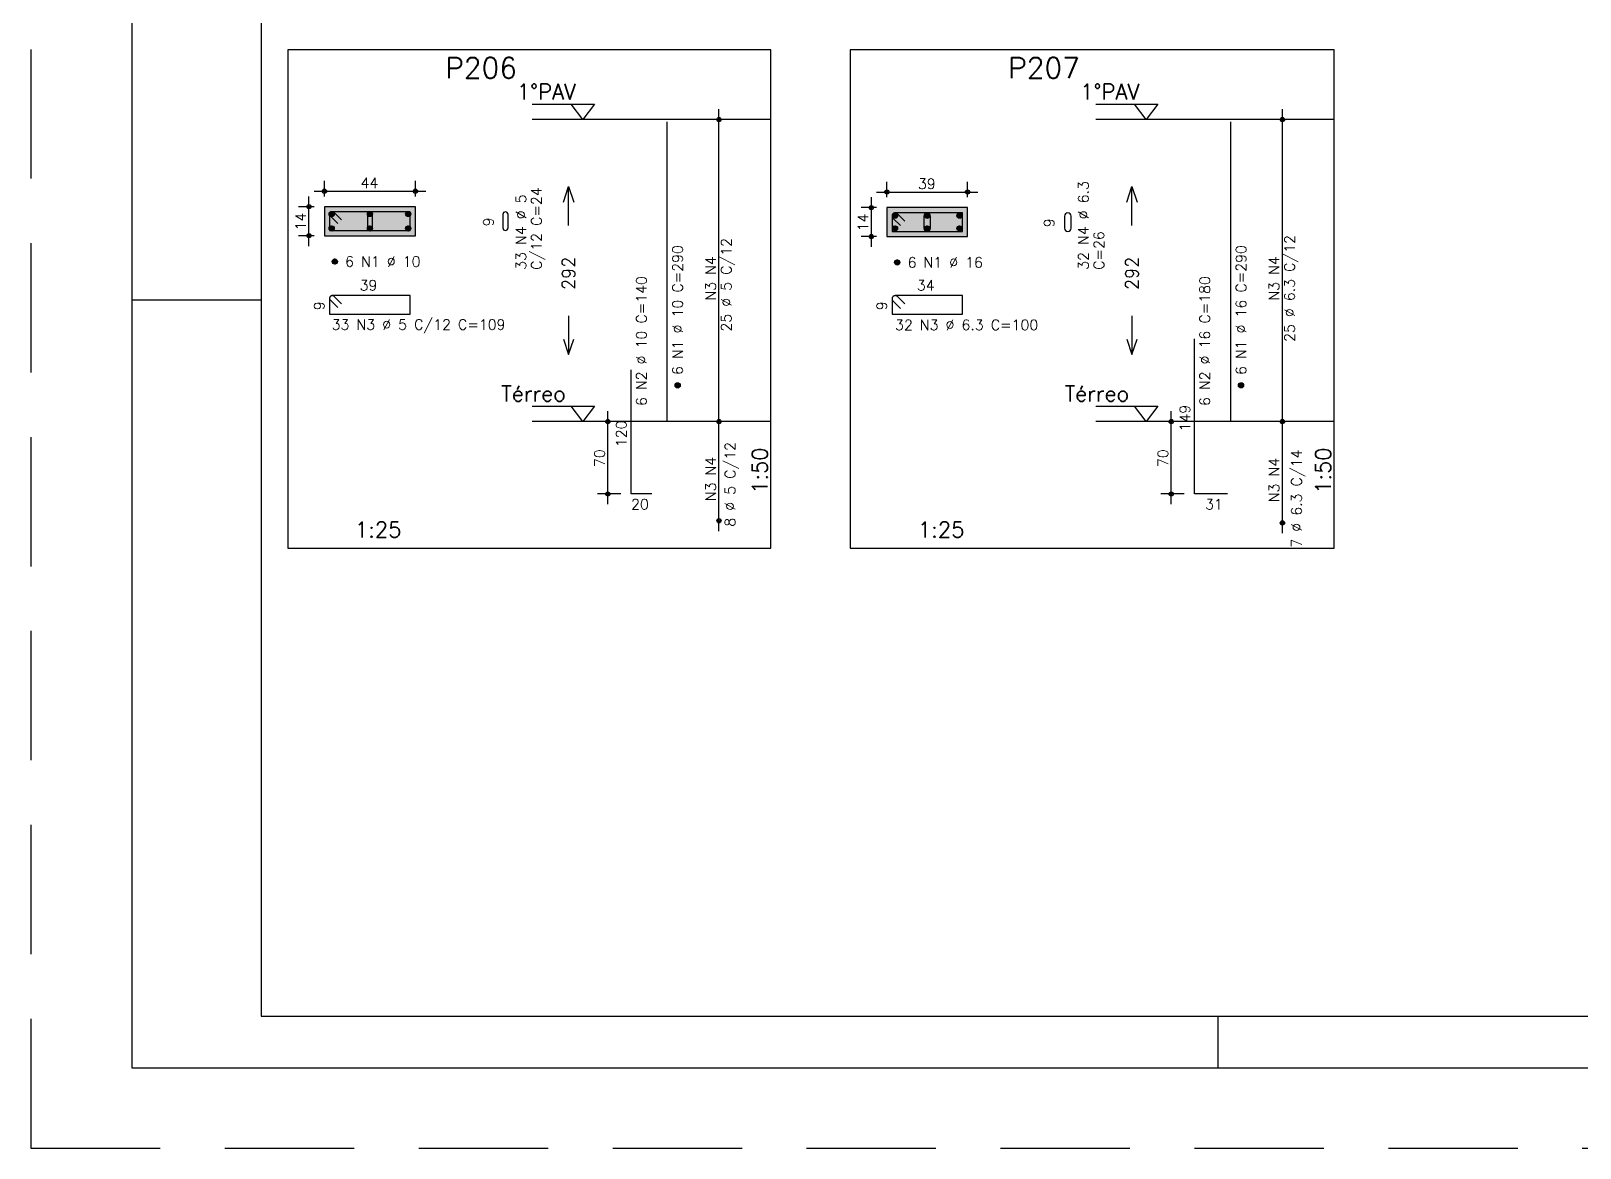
# Model space of a CAD drawing. Extents: x -1.9 to 86, y -1.2 to 61.3.
# Drawn here: x -1.95 to 28.01, y -1.19 to 20.41 of the extents above; entities that cross this region are included whole.
import ezdxf

# ---------------------------------------------------------------- set-up
doc = ezdxf.new("R2010")
doc.units = 0
doc.header["$MEASUREMENT"] = 0
doc.linetypes.add('ESTILO_TQS_0001', pattern=[0.45, 0.3, -0.15])
doc.linetypes.add('HIDDEN', pattern=[0.375, 0.25, -0.125])
doc.layers.get('0').update_dxf_attribs({"linetype": 'CONTINUOUS'})
doc.layers.get('Defpoints').update_dxf_attribs({"linetype": 'CONTINUOUS'})
for name, color, linetype in [('ARQ_FOLHA', 7, 'CONTINUOUS'), ('PENA_01', 1, 'CONTINUOUS'), ('PENA_02', 2, 'CONTINUOUS'), ('PENA_03', 3, 'CONTINUOUS'), ('PENA_04', 4, 'CONTINUOUS'), ('PENA_05', 5, 'CONTINUOUS'), ('PENA_06', 6, 'CONTINUOUS'), ('PENA_10', 253, 'CONTINUOUS')]:
    doc.layers.add(name, color=color, linetype=linetype)
doc.styles.get("Standard").update_dxf_attribs({"font": 'ROMANS.SHX'})

# ---------------------------------------------------------------- blocks, each defined once
blk = doc.blocks.new('FOLHA A1 - 841 X 594')
at = {"layer": 'ARQ_FOLHA', "color": 1}
for p, q in [((-816, 148.5), (-841, 148.5)), ((-631, 10), (-631, 0))]:
    blk.add_line(p, q, dxfattribs=at)
for points in [[(-841, 0), (0, 0), (0, 594), (-841, 594)], [(-816, 10), (-10, 10), (-10, 584), (-816, 584)]]:
    blk.add_lwpolyline(points, close=True, dxfattribs=at)
at = {"layer": 'Defpoints', "color": 8, "linetype": 'HIDDEN', "ltscale": 100}
blk.add_lwpolyline([(-860.5, 609.5), (-860.5, -15.5), (19.5, -15.5), (19.5, 609.5)], close=True, dxfattribs=at)
blk = doc.blocks.new('*U23')
blk.add_blockref('FOLHA A1 - 841 X 594', (0, 0))

msp = doc.modelspace()

# ---------------------------------------------------------------- linework, layer by layer
at = {"layer": 'PENA_01', "linetype": 'Continuous'}
for p, q in [((11.355, 12.657), (11.355, 18.897)), ((22.25, 12.657), (22.25, 18.897)), ((3.725, 17.212), (3.725, 17.512)), ((5.485, 17.212), (5.485, 17.512)), ((14.602, 17.195), (14.602, 17.495)), ((16.162, 17.195), (16.162, 17.495)), ((3.425, 16.252), (3.425, 17.212)), ((3.525, 17.312), (5.685, 17.312)), ((14.302, 16.235), (14.302, 17.195)), ((14.402, 17.295), (16.362, 17.295)), ((3.525, 17.012), (3.225, 17.012)), ((14.402, 16.995), (14.102, 16.995)), ((3.525, 16.452), (3.225, 16.452)), ((14.402, 16.435), (14.102, 16.435)), ((9.205, 11.257), (9.205, 13.057)), ((11.355, 10.737), (11.355, 13.057)), ((20.1, 11.257), (20.1, 13.057)), ((22.25, 10.697), (22.25, 13.057)), ((9.455, 12.857), (9.005, 12.857)), ((20.35, 12.857), (19.9, 12.857)), ((9.455, 11.457), (9.005, 11.457)), ((20.35, 11.457), (19.9, 11.457))]:
    msp.add_line(p, q, dxfattribs=at)
at = {"layer": 'PENA_01', "linetype": 'ESTILO_TQS_0001'}
for points in [[(3.725, 16.452), (5.485, 16.452), (5.485, 17.012), (3.725, 17.012), (3.725, 16.452)], [(14.602, 16.435), (16.162, 16.435), (16.162, 16.995), (14.602, 16.995), (14.602, 16.435)]]:
    msp.add_lwpolyline(points, dxfattribs=at)
at = {"layer": 'PENA_02', "linetype": 'Continuous'}
for points in [[(8.345, 17.102), (8.445, 17.402), (8.545, 17.102)], [(8.445, 16.652), (8.445, 17.402)], [(19.24, 17.102), (19.34, 17.402), (19.44, 17.102)], [(19.34, 16.652), (19.34, 17.402)], [(8.445, 14.902), (8.445, 14.152)], [(19.34, 14.902), (19.34, 14.152)], [(8.345, 14.452), (8.445, 14.152), (8.545, 14.452)], [(19.24, 14.452), (19.34, 14.152), (19.44, 14.452)]]:
    msp.add_lwpolyline(points, dxfattribs=at)
for centre, radius in [((11.355, 18.697), 0.0416), ((11.355, 18.697), 0.0208), ((22.25, 18.697), 0.0416), ((22.25, 18.697), 0.0208), ((3.725, 17.312), 0.04), ((3.725, 17.312), 0.02), ((5.485, 17.312), 0.04), ((5.485, 17.312), 0.02), ((14.602, 17.295), 0.04), ((14.602, 17.295), 0.02), ((16.162, 17.295), 0.04), ((16.162, 17.295), 0.02), ((3.425, 17.012), 0.04), ((3.425, 17.012), 0.02), ((14.302, 16.995), 0.04), ((14.302, 16.995), 0.02), ((3.425, 16.452), 0.04), ((3.425, 16.452), 0.02), ((14.302, 16.435), 0.04), ((14.302, 16.435), 0.02), ((9.205, 12.857), 0.04), ((11.355, 12.857), 0.0416), ((11.355, 12.857), 0.0416), ((20.1, 12.857), 0.04), ((22.25, 12.857), 0.0416), ((22.25, 12.857), 0.0416), ((9.205, 12.857), 0.02), ((11.355, 12.857), 0.0208), ((11.355, 12.857), 0.0208), ((20.1, 12.857), 0.02), ((22.25, 12.857), 0.0208), ((22.25, 12.857), 0.0208), ((9.205, 11.457), 0.04), ((9.205, 11.457), 0.02), ((20.1, 11.457), 0.04), ((20.1, 11.457), 0.02), ((11.355, 10.937), 0.0416), ((11.355, 10.937), 0.0208), ((22.25, 10.897), 0.0416), ((22.25, 10.897), 0.0208)]:
    msp.add_circle(centre, radius, dxfattribs=at)
at = {"layer": 'PENA_03', "linetype": 'Continuous'}
for p, q in [((11.355, 18.697), (11.355, 18.697)), ((22.25, 18.697), (22.25, 18.697)), ((3.725, 17.012), (3.725, 17.012)), ((3.725, 17.012), (3.725, 17.012)), ((3.816, 16.865), (3.872, 16.922)), ((3.816, 16.879), (3.858, 16.922)), ((3.819, 16.854), (3.884, 16.919)), ((3.824, 16.845), (3.893, 16.914)), ((3.83, 16.837), (3.901, 16.908)), ((3.838, 16.831), (3.907, 16.9)), ((3.847, 16.826), (3.912, 16.89)), ((3.858, 16.823), (3.915, 16.879)), ((3.872, 16.823), (3.915, 16.865)), ((4.556, 16.865), (4.612, 16.922)), ((4.556, 16.879), (4.598, 16.922)), ((4.559, 16.854), (4.624, 16.919)), ((4.564, 16.845), (4.633, 16.914)), ((4.57, 16.837), (4.641, 16.908)), ((4.578, 16.831), (4.647, 16.9)), ((4.587, 16.826), (4.652, 16.89)), ((4.598, 16.823), (4.655, 16.879)), ((4.612, 16.823), (4.655, 16.865)), ((5.296, 16.865), (5.352, 16.922)), ((5.296, 16.879), (5.338, 16.922)), ((5.299, 16.854), (5.364, 16.919)), ((5.304, 16.845), (5.373, 16.914)), ((5.31, 16.837), (5.381, 16.908)), ((5.318, 16.831), (5.387, 16.9)), ((5.327, 16.826), (5.392, 16.89)), ((5.338, 16.823), (5.395, 16.879)), ((5.352, 16.823), (5.395, 16.865)), ((5.485, 17.012), (5.485, 17.012)), ((14.602, 16.995), (14.602, 16.995)), ((14.602, 16.995), (14.602, 16.995)), ((14.71, 16.831), (14.767, 16.887)), ((14.71, 16.845), (14.752, 16.887)), ((14.713, 16.82), (14.778, 16.884)), ((14.718, 16.81), (14.787, 16.88)), ((14.724, 16.802), (14.795, 16.873)), ((14.732, 16.796), (14.801, 16.865)), ((14.741, 16.791), (14.806, 16.856)), ((14.752, 16.788), (14.809, 16.845)), ((14.767, 16.788), (14.809, 16.831)), ((15.333, 16.831), (15.389, 16.887)), ((15.333, 16.845), (15.375, 16.887)), ((15.336, 16.82), (15.401, 16.884)), ((15.341, 16.81), (15.41, 16.88)), ((15.347, 16.802), (15.418, 16.873)), ((15.355, 16.796), (15.424, 16.865)), ((15.364, 16.791), (15.429, 16.856)), ((15.375, 16.788), (15.432, 16.845)), ((15.389, 16.788), (15.432, 16.831)), ((15.956, 16.831), (16.012, 16.887)), ((15.956, 16.845), (15.998, 16.887)), ((15.959, 16.82), (16.023, 16.884)), ((15.963, 16.81), (16.033, 16.88)), ((15.97, 16.802), (16.041, 16.873)), ((15.978, 16.796), (16.047, 16.865)), ((15.987, 16.791), (16.052, 16.856)), ((15.998, 16.788), (16.055, 16.845)), ((16.012, 16.788), (16.055, 16.831)), ((16.162, 16.995), (16.162, 16.995)), ((3.816, 16.585), (3.872, 16.642)), ((3.816, 16.599), (3.858, 16.642)), ((3.819, 16.574), (3.884, 16.639)), ((3.824, 16.565), (3.893, 16.634)), ((3.83, 16.557), (3.901, 16.628)), ((3.838, 16.551), (3.907, 16.62)), ((3.847, 16.546), (3.912, 16.61)), ((3.858, 16.543), (3.915, 16.599)), ((3.872, 16.543), (3.915, 16.585)), ((4.556, 16.585), (4.612, 16.642)), ((4.556, 16.599), (4.598, 16.642)), ((4.559, 16.574), (4.624, 16.639)), ((4.564, 16.565), (4.633, 16.634)), ((4.57, 16.557), (4.641, 16.628)), ((4.578, 16.551), (4.647, 16.62)), ((4.587, 16.546), (4.652, 16.61)), ((4.598, 16.543), (4.655, 16.599)), ((4.612, 16.543), (4.655, 16.585)), ((5.296, 16.585), (5.352, 16.642)), ((5.296, 16.599), (5.338, 16.642)), ((5.299, 16.574), (5.364, 16.639)), ((5.304, 16.565), (5.373, 16.634)), ((5.31, 16.557), (5.381, 16.628)), ((5.318, 16.551), (5.387, 16.62)), ((5.327, 16.546), (5.392, 16.61)), ((5.338, 16.543), (5.395, 16.599)), ((5.352, 16.543), (5.395, 16.585)), ((14.71, 16.585), (14.767, 16.642)), ((14.71, 16.599), (14.752, 16.642)), ((14.713, 16.574), (14.778, 16.639)), ((14.718, 16.565), (14.787, 16.634)), ((14.724, 16.557), (14.795, 16.628)), ((14.732, 16.551), (14.801, 16.62)), ((14.741, 16.546), (14.806, 16.61)), ((14.752, 16.543), (14.809, 16.599)), ((14.767, 16.543), (14.809, 16.585)), ((15.333, 16.585), (15.389, 16.642)), ((15.333, 16.599), (15.375, 16.642)), ((15.336, 16.574), (15.401, 16.639)), ((15.341, 16.565), (15.41, 16.634)), ((15.347, 16.557), (15.418, 16.628)), ((15.355, 16.551), (15.424, 16.62)), ((15.364, 16.546), (15.429, 16.61)), ((15.375, 16.543), (15.432, 16.599)), ((15.389, 16.543), (15.432, 16.585)), ((15.956, 16.585), (16.012, 16.642)), ((15.956, 16.599), (15.998, 16.642)), ((15.959, 16.574), (16.023, 16.639)), ((15.963, 16.565), (16.033, 16.634)), ((15.97, 16.557), (16.041, 16.628)), ((15.978, 16.551), (16.047, 16.62)), ((15.987, 16.546), (16.052, 16.61)), ((15.998, 16.543), (16.055, 16.599)), ((16.012, 16.543), (16.055, 16.585)), ((3.725, 16.452), (3.725, 16.452)), ((14.602, 16.435), (14.602, 16.435)), ((3.876, 15.945), (3.932, 16.002)), ((3.876, 15.959), (3.918, 16.002)), ((3.879, 15.934), (3.944, 15.999)), ((3.884, 15.925), (3.953, 15.994)), ((3.89, 15.917), (3.961, 15.988)), ((3.898, 15.911), (3.967, 15.98)), ((3.907, 15.906), (3.972, 15.97)), ((3.918, 15.903), (3.975, 15.959)), ((3.932, 15.903), (3.975, 15.945)), ((14.753, 15.928), (14.809, 15.985)), ((14.753, 15.942), (14.795, 15.985)), ((14.756, 15.917), (14.821, 15.982)), ((14.761, 15.907), (14.83, 15.977)), ((14.767, 15.9), (14.838, 15.97)), ((14.775, 15.893), (14.844, 15.963)), ((14.784, 15.889), (14.849, 15.953)), ((14.795, 15.886), (14.852, 15.942)), ((14.809, 15.886), (14.852, 15.928)), ((10.506, 13.55), (10.562, 13.607)), ((10.506, 13.564), (10.548, 13.607)), ((10.509, 13.539), (10.574, 13.604)), ((10.514, 13.53), (10.583, 13.599)), ((10.52, 13.522), (10.591, 13.593)), ((10.528, 13.516), (10.597, 13.585)), ((10.537, 13.511), (10.602, 13.575)), ((10.548, 13.508), (10.605, 13.564)), ((10.562, 13.508), (10.605, 13.55)), ((21.4, 13.55), (21.457, 13.607)), ((21.4, 13.564), (21.442, 13.607)), ((21.403, 13.539), (21.468, 13.604)), ((21.408, 13.53), (21.477, 13.599)), ((21.414, 13.522), (21.485, 13.593)), ((21.422, 13.516), (21.491, 13.585)), ((21.431, 13.511), (21.496, 13.575)), ((21.442, 13.508), (21.499, 13.564)), ((21.457, 13.508), (21.499, 13.55)), ((9.655, 12.857), (9.655, 12.857)), ((11.355, 12.857), (11.355, 12.857)), ((11.355, 12.857), (11.355, 12.857)), ((20.55, 12.857), (20.55, 12.857)), ((22.25, 12.857), (22.25, 12.857)), ((22.25, 12.857), (22.25, 12.857)), ((9.655, 11.457), (9.655, 11.457)), ((20.55, 11.457), (20.55, 11.457)), ((11.355, 10.937), (11.355, 10.937)), ((22.25, 10.897), (22.25, 10.897))]:
    msp.add_line(p, q, dxfattribs=at)
for points in [[(3.015, 10.407), (12.355, 10.407), (12.355, 20.047), (3.015, 20.047), (3.015, 10.407)], [(13.892, 10.407), (23.25, 10.407), (23.25, 20.047), (13.892, 20.047), (13.892, 10.407)], [(7.745, 18.997), (8.945, 18.997), (8.72, 18.697), (8.495, 18.997)], [(18.64, 18.997), (19.84, 18.997), (19.615, 18.697), (19.39, 18.997)], [(12.355, 18.697), (7.745, 18.697)], [(23.25, 18.697), (18.64, 18.697)], [(3.725, 16.452), (5.485, 16.452), (5.485, 17.012), (3.725, 17.012), (3.725, 16.452)], [(14.602, 16.435), (16.162, 16.435), (16.162, 16.995), (14.602, 16.995), (14.602, 16.435)], [(7.745, 13.157), (8.945, 13.157), (8.72, 12.857), (8.495, 13.157)], [(18.64, 13.157), (19.84, 13.157), (19.615, 12.857), (19.39, 13.157)], [(12.355, 12.857), (7.745, 12.857)], [(23.25, 12.857), (18.64, 12.857)]]:
    msp.add_lwpolyline(points, dxfattribs=at)
for centre in [(3.865, 16.872), (4.605, 16.872), (5.345, 16.872), (14.76, 16.838), (15.382, 16.838), (16.005, 16.838), (3.865, 16.592), (4.605, 16.592), (5.345, 16.592), (14.76, 16.592), (15.382, 16.592), (16.005, 16.592), (3.925, 15.952), (14.802, 15.935), (10.555, 13.557), (21.45, 13.557)]:
    msp.add_circle(centre, 0.05, dxfattribs=at)
for points in [[(3.915, 16.872), (3.84, 16.916), (3.818, 16.889)], [(3.915, 16.872), (3.818, 16.889), (3.818, 16.855)], [(3.915, 16.872), (3.818, 16.855), (3.84, 16.829)], [(3.915, 16.872), (3.874, 16.921), (3.84, 16.916)], [(3.915, 16.872), (3.84, 16.829), (3.874, 16.823)], [(3.915, 16.872), (3.904, 16.904), (3.874, 16.921)], [(3.915, 16.872), (3.874, 16.823), (3.904, 16.84)], [(3.915, 16.872), (3.904, 16.84), (3.915, 16.872)], [(4.655, 16.872), (4.58, 16.916), (4.558, 16.889)], [(4.655, 16.872), (4.558, 16.889), (4.558, 16.855)], [(4.655, 16.872), (4.558, 16.855), (4.58, 16.829)], [(4.655, 16.872), (4.614, 16.921), (4.58, 16.916)], [(4.655, 16.872), (4.58, 16.829), (4.614, 16.823)], [(4.655, 16.872), (4.644, 16.904), (4.614, 16.921)], [(4.655, 16.872), (4.614, 16.823), (4.644, 16.84)], [(4.655, 16.872), (4.644, 16.84), (4.655, 16.872)], [(5.395, 16.872), (5.32, 16.916), (5.298, 16.889)], [(5.395, 16.872), (5.298, 16.889), (5.298, 16.855)], [(5.395, 16.872), (5.298, 16.855), (5.32, 16.829)], [(5.395, 16.872), (5.354, 16.921), (5.32, 16.916)], [(5.395, 16.872), (5.32, 16.829), (5.354, 16.823)], [(5.395, 16.872), (5.384, 16.904), (5.354, 16.921)], [(5.395, 16.872), (5.354, 16.823), (5.384, 16.84)], [(5.395, 16.872), (5.384, 16.84), (5.395, 16.872)], [(14.81, 16.838), (14.735, 16.881), (14.713, 16.855)], [(14.81, 16.838), (14.713, 16.855), (14.713, 16.821)], [(14.81, 16.838), (14.713, 16.821), (14.735, 16.795)], [(14.81, 16.838), (14.768, 16.887), (14.735, 16.881)], [(14.81, 16.838), (14.735, 16.795), (14.768, 16.789)], [(14.81, 16.838), (14.798, 16.87), (14.768, 16.887)], [(14.81, 16.838), (14.768, 16.789), (14.798, 16.806)], [(14.81, 16.838), (14.798, 16.806), (14.81, 16.838)], [(15.432, 16.838), (15.357, 16.881), (15.335, 16.855)], [(15.432, 16.838), (15.335, 16.855), (15.335, 16.821)], [(15.432, 16.838), (15.335, 16.821), (15.357, 16.795)], [(15.432, 16.838), (15.391, 16.887), (15.357, 16.881)], [(15.432, 16.838), (15.357, 16.795), (15.391, 16.789)], [(15.432, 16.838), (15.421, 16.87), (15.391, 16.887)], [(15.432, 16.838), (15.391, 16.789), (15.421, 16.806)], [(15.432, 16.838), (15.421, 16.806), (15.432, 16.838)], [(16.055, 16.838), (15.98, 16.881), (15.958, 16.855)], [(16.055, 16.838), (15.958, 16.855), (15.958, 16.821)], [(16.055, 16.838), (15.958, 16.821), (15.98, 16.795)], [(16.055, 16.838), (16.014, 16.887), (15.98, 16.881)], [(16.055, 16.838), (15.98, 16.795), (16.014, 16.789)], [(16.055, 16.838), (16.043, 16.87), (16.014, 16.887)], [(16.055, 16.838), (16.014, 16.789), (16.043, 16.806)], [(16.055, 16.838), (16.043, 16.806), (16.055, 16.838)], [(3.915, 16.592), (3.84, 16.636), (3.818, 16.609)], [(3.915, 16.592), (3.818, 16.609), (3.818, 16.575)], [(3.915, 16.592), (3.818, 16.575), (3.84, 16.549)], [(3.915, 16.592), (3.874, 16.641), (3.84, 16.636)], [(3.915, 16.592), (3.84, 16.549), (3.874, 16.543)], [(3.915, 16.592), (3.904, 16.624), (3.874, 16.641)], [(3.915, 16.592), (3.874, 16.543), (3.904, 16.56)], [(3.915, 16.592), (3.904, 16.56), (3.915, 16.592)], [(4.655, 16.592), (4.58, 16.636), (4.558, 16.609)], [(4.655, 16.592), (4.558, 16.609), (4.558, 16.575)], [(4.655, 16.592), (4.558, 16.575), (4.58, 16.549)], [(4.655, 16.592), (4.614, 16.641), (4.58, 16.636)], [(4.655, 16.592), (4.58, 16.549), (4.614, 16.543)], [(4.655, 16.592), (4.644, 16.624), (4.614, 16.641)], [(4.655, 16.592), (4.614, 16.543), (4.644, 16.56)], [(4.655, 16.592), (4.644, 16.56), (4.655, 16.592)], [(5.395, 16.592), (5.32, 16.636), (5.298, 16.609)], [(5.395, 16.592), (5.298, 16.609), (5.298, 16.575)], [(5.395, 16.592), (5.298, 16.575), (5.32, 16.549)], [(5.395, 16.592), (5.354, 16.641), (5.32, 16.636)], [(5.395, 16.592), (5.32, 16.549), (5.354, 16.543)], [(5.395, 16.592), (5.384, 16.624), (5.354, 16.641)], [(5.395, 16.592), (5.354, 16.543), (5.384, 16.56)], [(5.395, 16.592), (5.384, 16.56), (5.395, 16.592)], [(14.81, 16.592), (14.735, 16.636), (14.713, 16.609)], [(14.81, 16.592), (14.713, 16.609), (14.713, 16.575)], [(14.81, 16.592), (14.713, 16.575), (14.735, 16.549)], [(14.81, 16.592), (14.768, 16.641), (14.735, 16.636)], [(14.81, 16.592), (14.735, 16.549), (14.768, 16.543)], [(14.81, 16.592), (14.798, 16.624), (14.768, 16.641)], [(14.81, 16.592), (14.768, 16.543), (14.798, 16.56)], [(14.81, 16.592), (14.798, 16.56), (14.81, 16.592)], [(15.432, 16.592), (15.357, 16.636), (15.335, 16.609)], [(15.432, 16.592), (15.335, 16.609), (15.335, 16.575)], [(15.432, 16.592), (15.335, 16.575), (15.357, 16.549)], [(15.432, 16.592), (15.391, 16.641), (15.357, 16.636)], [(15.432, 16.592), (15.357, 16.549), (15.391, 16.543)], [(15.432, 16.592), (15.421, 16.624), (15.391, 16.641)], [(15.432, 16.592), (15.391, 16.543), (15.421, 16.56)], [(15.432, 16.592), (15.421, 16.56), (15.432, 16.592)], [(16.055, 16.592), (15.98, 16.636), (15.958, 16.609)], [(16.055, 16.592), (15.958, 16.609), (15.958, 16.575)], [(16.055, 16.592), (15.958, 16.575), (15.98, 16.549)], [(16.055, 16.592), (16.014, 16.641), (15.98, 16.636)], [(16.055, 16.592), (15.98, 16.549), (16.014, 16.543)], [(16.055, 16.592), (16.043, 16.624), (16.014, 16.641)], [(16.055, 16.592), (16.014, 16.543), (16.043, 16.56)], [(16.055, 16.592), (16.043, 16.56), (16.055, 16.592)], [(3.975, 15.952), (3.9, 15.996), (3.878, 15.969)], [(3.975, 15.952), (3.878, 15.969), (3.878, 15.935)], [(3.975, 15.952), (3.878, 15.935), (3.9, 15.909)], [(3.975, 15.952), (3.934, 16.001), (3.9, 15.996)], [(3.975, 15.952), (3.9, 15.909), (3.934, 15.903)], [(3.975, 15.952), (3.964, 15.984), (3.934, 16.001)], [(3.975, 15.952), (3.934, 15.903), (3.964, 15.92)], [(3.975, 15.952), (3.964, 15.92), (3.975, 15.952)], [(14.852, 15.935), (14.777, 15.978), (14.755, 15.952)], [(14.852, 15.935), (14.755, 15.952), (14.755, 15.918)], [(14.852, 15.935), (14.755, 15.918), (14.777, 15.892)], [(14.852, 15.935), (14.811, 15.984), (14.777, 15.978)], [(14.852, 15.935), (14.777, 15.892), (14.811, 15.886)], [(14.852, 15.935), (14.841, 15.967), (14.811, 15.984)], [(14.852, 15.935), (14.811, 15.886), (14.841, 15.903)], [(14.852, 15.935), (14.841, 15.903), (14.852, 15.935)], [(10.605, 13.557), (10.53, 13.601), (10.508, 13.574)], [(10.605, 13.557), (10.508, 13.574), (10.508, 13.54)], [(10.605, 13.557), (10.508, 13.54), (10.53, 13.514)], [(10.605, 13.557), (10.564, 13.606), (10.53, 13.601)], [(10.605, 13.557), (10.53, 13.514), (10.564, 13.508)], [(10.605, 13.557), (10.594, 13.589), (10.564, 13.606)], [(10.605, 13.557), (10.564, 13.508), (10.594, 13.525)], [(10.605, 13.557), (10.594, 13.525), (10.605, 13.557)], [(21.5, 13.557), (21.425, 13.601), (21.403, 13.574)], [(21.5, 13.557), (21.403, 13.574), (21.403, 13.54)], [(21.5, 13.557), (21.403, 13.54), (21.425, 13.514)], [(21.5, 13.557), (21.458, 13.606), (21.425, 13.601)], [(21.5, 13.557), (21.425, 13.514), (21.458, 13.508)], [(21.5, 13.557), (21.488, 13.589), (21.458, 13.606)], [(21.5, 13.557), (21.458, 13.508), (21.488, 13.525)], [(21.5, 13.557), (21.488, 13.525), (21.5, 13.557)]]:
    msp.add_solid(points, dxfattribs=at)
at = {"layer": 'PENA_04', "linetype": 'Continuous'}
for p, q in [((3.825, 16.862), (3.825, 16.552)), ((3.84, 16.827), (3.981, 16.685)), ((5.385, 16.912), (3.875, 16.912)), ((4.052, 16.756), (3.911, 16.898)), ((4.555, 16.862), (4.555, 16.602)), ((4.655, 16.662), (4.655, 16.862)), ((4.655, 16.602), (4.655, 16.802)), ((5.385, 16.552), (5.385, 16.912)), ((14.702, 16.832), (14.702, 16.535)), ((14.721, 16.787), (14.862, 16.646)), ((16.062, 16.895), (14.765, 16.895)), ((14.951, 16.735), (14.81, 16.877)), ((15.319, 16.832), (15.319, 16.598)), ((15.445, 16.632), (15.445, 16.832)), ((15.445, 16.598), (15.445, 16.798)), ((16.062, 16.535), (16.062, 16.895)), ((3.825, 16.552), (5.385, 16.552)), ((14.702, 16.535), (16.062, 16.535))]:
    msp.add_line(p, q, dxfattribs=at)
for centre, radius, start, end in [((3.875, 16.862), 0.05, 45, 180), ((3.875, 16.862), 0.05, 90, 225), ((4.605, 16.862), 0.05, 0, 180), ((14.765, 16.832), 0.063, 45, 180), ((14.765, 16.832), 0.063, 90, 225), ((15.382, 16.832), 0.063, 0, 180), ((4.605, 16.602), 0.05, 180, 0), ((15.382, 16.598), 0.063, 180, 0)]:
    msp.add_arc(centre, radius, start, end, dxfattribs=at)
at = {"layer": 'PENA_05', "linetype": 'Continuous'}
for p, q in [((10.355, 12.857), (10.355, 18.657)), ((21.25, 12.857), (21.25, 18.657)), ((7.175, 16.862), (7.175, 16.602)), ((7.275, 16.662), (7.275, 16.862)), ((7.275, 16.602), (7.275, 16.802)), ((18.039, 16.832), (18.039, 16.598)), ((18.165, 16.632), (18.165, 16.832)), ((18.165, 16.598), (18.165, 16.798)), ((5.385, 15.292), (3.875, 15.292)), ((4.052, 15.136), (3.911, 15.278)), ((5.385, 14.932), (5.385, 15.292)), ((16.062, 15.292), (14.765, 15.292)), ((16.062, 14.932), (16.062, 15.292)), ((3.825, 15.242), (3.825, 14.932)), ((3.84, 15.207), (3.981, 15.065)), ((14.702, 15.229), (14.702, 14.932)), ((14.721, 15.185), (14.862, 15.043)), ((14.951, 15.132), (14.81, 15.274)), ((3.825, 14.932), (5.385, 14.932)), ((14.702, 14.932), (16.062, 14.932)), ((20.55, 11.457), (20.55, 14.457)), ((9.655, 11.457), (9.655, 13.857)), ((10.055, 11.457), (9.655, 11.457)), ((21.19, 11.457), (20.55, 11.457))]:
    msp.add_line(p, q, dxfattribs=at)
for centre, radius, start, end in [((7.225, 16.862), 0.05, 0, 180), ((18.102, 16.832), 0.063, 0, 180), ((7.225, 16.602), 0.05, 180, 0), ((18.102, 16.598), 0.063, 180, 0), ((3.875, 15.242), 0.05, 45, 180), ((3.875, 15.242), 0.05, 90, 225), ((14.765, 15.229), 0.063, 45, 180), ((14.765, 15.229), 0.063, 90, 225)]:
    msp.add_arc(centre, radius, start, end, dxfattribs=at)
at = {"layer": 'PENA_10', "linetype": 'Continuous'}
for points in [[(3.725, 16.452), (5.485, 16.452), (5.485, 17.012)], [(3.725, 16.452), (5.485, 17.012), (3.725, 17.012)], [(3.725, 16.452), (3.725, 17.012), (3.725, 16.452)], [(14.602, 16.435), (16.162, 16.435), (16.162, 16.995)], [(14.602, 16.435), (16.162, 16.995), (14.602, 16.995)], [(14.602, 16.435), (14.602, 16.995), (14.602, 16.435)]]:
    msp.add_solid(points, dxfattribs=at)

# ---------------------------------------------------------------- block references
at = {"xscale": 0.09999999999999938, "yscale": 0.09999999999999938, "zscale": 0.09999999999999938}
msp.add_blockref('*U23', (84.1, 0.356), dxfattribs=at)

# ---------------------------------------------------------------- texts
at = {"layer": 'PENA_02', "linetype": 'Continuous'}
for s, height, p in [('292', 0.25, (8.57, 15.402)), ('292', 0.25, (19.465, 15.402)), ('1:50', 0.3, (12.295, 11.457)), ('1:50', 0.3, (23.19, 11.457))]:
    msp.add_text(s, height=height, rotation=90, dxfattribs=at).set_placement(p)
for p in [(4.315, 10.617), (15.201, 10.617)]:
    msp.add_text('1:25', height=0.3, dxfattribs=at).set_placement(p)
at = {"layer": 'PENA_03', "linetype": 'Continuous'}
for s, height, p in [('1%%dPAV', 0.3, (7.445, 19.087)), ('1%%dPAV', 0.3, (18.34, 19.087)), ('5', 0.01, (12.145, 18.697)), ('5', 0.01, (23.04, 18.697)), ('44', 0.2, (4.425, 17.372)), ('39', 0.2, (15.202, 17.355)), ('6 N1 %%c 10', 0.2, (4.125, 15.852)), ('6 N1 %%c 16', 0.2, (15.002, 15.835)), ('39', 0.2, (4.405, 15.392)), ('34', 0.2, (15.182, 15.392)), ('33 N3 %%c 5 C/12 C=109', 0.2, (3.865, 14.632)), ('32 N3 %%c 6.3 C=100', 0.2, (14.76, 14.625)), ('Térreo', 0.3, (7.145, 13.247)), ('Térreo', 0.3, (18.04, 13.247)), ('4', 0.01, (12.145, 12.857)), ('4', 0.01, (23.04, 12.857)), ('20', 0.2, (9.655, 11.157)), ('31', 0.2, (20.756, 11.157))]:
    msp.add_text(s, height=height, dxfattribs=at).set_placement(p)
for s, p in [('32 N4 %%c 6.3', (18.502, 15.792)), ('33 N4 %%c 5', (7.625, 15.792)), ('C/12 C=24', (7.925, 15.792)), ('14', (3.365, 16.552)), ('14', (14.242, 16.535)), ('9', (6.995, 16.632)), ('9', (17.839, 16.615)), ('C=26', (18.802, 15.792)), ('6 N1 %%c 10 C=290', (10.655, 13.757)), ('25 %%c 5 C/12', (11.595, 14.597)), ('6 N1 %%c 16 C=290', (21.55, 13.757)), ('25 %%c 6.3 C/12', (22.49, 14.397)), ('N3 N4', (11.295, 15.197)), ('N3 N4', (22.19, 15.197)), ('6 N2 %%c 10 C=140', (9.955, 13.157)), ('6 N2 %%c 16 C=180', (20.85, 13.157)), ('9', (3.725, 15.012)), ('9', (14.602, 15.012)), ('149', (20.466, 12.665)), ('120', (9.565, 12.362)), ('70', (9.145, 11.977)), ('8 %%c 5 C/12', (11.669, 10.823)), ('70', (20.04, 11.977)), ('7 %%c 6.3 C/14', (22.623, 10.418)), ('N3 N4', (11.295, 11.317)), ('N3 N4', (22.19, 11.297))]:
    msp.add_text(s, height=0.2, rotation=90, dxfattribs=at).set_placement(p)
at = {"layer": 'PENA_06', "linetype": 'Continuous'}
for s, p in [('P206', (6.06, 19.497)), ('P207', (16.946, 19.497))]:
    msp.add_text(s, height=0.4, dxfattribs=at).set_placement(p)

doc.saveas('drawing.dxf')
